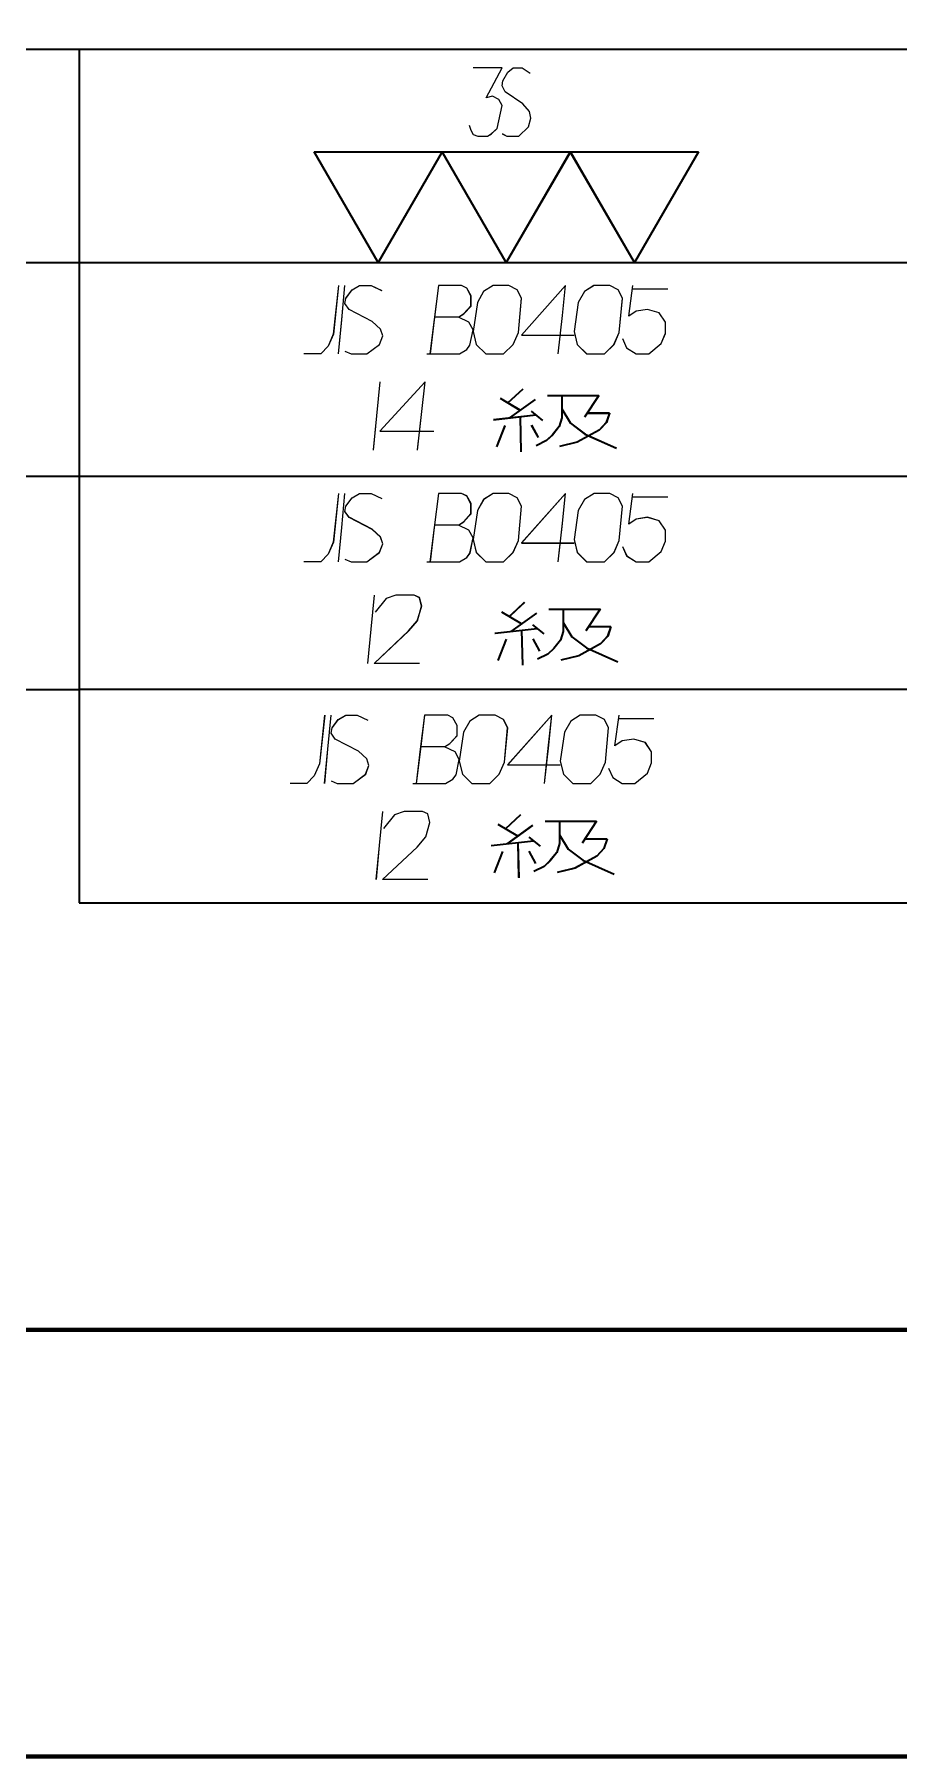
# Model space of a CAD drawing. Header units: millimetres. Extents: x 1333 to 104182, y -62616 to -5704.
# Drawn here: x 51193.02 to 51213.25, y -62616.28 to -62575.93 of the extents above; entities that cross this region are included whole.
import ezdxf

# ---------------------------------------------------------------- set-up
doc = ezdxf.new("R2010")
doc.units = ezdxf.units.MM
doc.header["$LTSCALE"] = 0.5
doc.layers.add('08', color=1, linetype='Continuous')
doc.layers.add('11', color=3, linetype='Continuous')

# ---------------------------------------------------------------- blocks, each defined once
blk = doc.blocks.new('999')
at = {"color": 7, "lineweight": 35}
for p, q in [((75114.98, -11823.12), (75475.51, -11823.12)), ((75114.98, -11838.12), (75474.98, -11838.12)), ((75234.98, -11853.12), (75474.98, -11853.12)), ((75234.98, -11868.12), (75294.98, -11868.12)), ((75474.98, -11868.12), (75294.98, -11868.12)), ((75294.98, -11883.12), (75354.98, -11883.12)), ((75894.98, -11913.12), (75114.98, -11913.12))]:
    blk.add_line(p, q, dxfattribs=at)
at = {"color": 7, "lineweight": 35, "ltscale": 0.375}
blk.add_line((75294.98, -11823.12), (75294.98, -11868.12), dxfattribs=at)
at = {"color": 7, "lineweight": 35, "ltscale": 0.074999}
for p, q in [((75315.98, -11838.12), (75311.48, -11830.33)), ((75315.98, -11838.12), (75311.48, -11830.33)), ((75320.48, -11830.33), (75315.98, -11838.12)), ((75320.48, -11830.33), (75315.98, -11838.12)), ((75324.98, -11838.12), (75320.48, -11830.33)), ((75324.98, -11838.12), (75320.48, -11830.33)), ((75329.48, -11830.33), (75324.98, -11838.12)), ((75329.48, -11830.33), (75324.98, -11838.12)), ((75333.98, -11838.12), (75329.48, -11830.33)), ((75333.98, -11838.12), (75329.48, -11830.33)), ((75338.48, -11830.33), (75333.98, -11838.12)), ((75338.48, -11830.33), (75333.98, -11838.12))]:
    blk.add_line(p, q, dxfattribs=at)
at = {"color": 7, "lineweight": 35, "ltscale": 0.075}
for p, q in [((75311.48, -11830.33), (75320.48, -11830.33)), ((75311.48, -11830.33), (75320.48, -11830.33)), ((75320.48, -11830.33), (75329.48, -11830.33)), ((75320.48, -11830.33), (75329.48, -11830.33)), ((75329.48, -11830.33), (75338.48, -11830.33)), ((75329.48, -11830.33), (75338.48, -11830.33))]:
    blk.add_line(p, q, dxfattribs=at)
at = {"color": 7, "lineweight": 35, "ltscale": 0.013337}
blk.add_line((75324.56, -11847.65), (75325.93, -11848.48), dxfattribs=at)
at = {"color": 7, "lineweight": 35, "ltscale": 0.012225}
for p, q in [((75326.15, -11847.01), (75325.07, -11848.01)), ((75326.25, -11862.02), (75325.17, -11863.02))]:
    blk.add_line(p, q, dxfattribs=at)
at = {"color": 7, "lineweight": 35, "ltscale": 0.018504}
blk.add_line((75327, -11847.74), (75325.2, -11849.04), dxfattribs=at)
at = {"color": 7, "lineweight": 35, "ltscale": 0.030115}
for p, q in [((75327.87, -11847.46), (75331.49, -11847.46)), ((75327.97, -11862.47), (75331.59, -11862.47))]:
    blk.add_line(p, q, dxfattribs=at)
at = {"color": 7, "lineweight": 35, "ltscale": 0.013083}
for p, q in [((75328.89, -11847.46), (75328.89, -11849.03)), ((75328.98, -11862.47), (75328.98, -11864.04)), ((75328.72, -11877.39), (75328.72, -11878.96))]:
    blk.add_line(p, q, dxfattribs=at)
at = {"color": 7, "lineweight": 35, "ltscale": 0.015353}
blk.add_line((75331.49, -11847.46), (75330.47, -11848.99), dxfattribs=at)
at = {"color": 7, "lineweight": 35, "ltscale": 0.024936}
for p, q in [((75324.09, -11849.16), (75327.06, -11848.83)), ((75323.92, -11879.1), (75326.9, -11878.76))]:
    blk.add_line(p, q, dxfattribs=at)
at = {"color": 7, "lineweight": 35, "ltscale": 0.020496}
for p, q in [((75325.95, -11848.95), (75326.01, -11851.41)), ((75326.05, -11863.96), (75326.11, -11866.42)), ((75325.78, -11878.89), (75325.85, -11881.35))]:
    blk.add_line(p, q, dxfattribs=at)
at = {"color": 7, "lineweight": 35, "ltscale": 0.008484}
for p, q in [((75326.73, -11848.57), (75327.52, -11849.21)), ((75326.56, -11878.5), (75327.35, -11879.14))]:
    blk.add_line(p, q, dxfattribs=at)
at = {"color": 7, "lineweight": 35, "ltscale": 0.005373}
blk.add_line((75328.89, -11849.03), (75328.7, -11849.64), dxfattribs=at)
at = {"color": 7, "lineweight": 35, "ltscale": 0.009831}
blk.add_line((75328.89, -11848.4), (75329.49, -11849.41), dxfattribs=at)
at = {"color": 7, "lineweight": 35, "ltscale": 0.013049}
for p, q in [((75330.66, -11848.69), (75332.23, -11848.69)), ((75330.76, -11863.7), (75332.33, -11863.7)), ((75330.5, -11878.63), (75332.06, -11878.63))]:
    blk.add_line(p, q, dxfattribs=at)
at = {"color": 7, "lineweight": 35, "ltscale": 0.005862}
blk.add_line((75332.23, -11848.69), (75332.01, -11849.36), dxfattribs=at)
at = {"color": 7, "lineweight": 35, "ltscale": 0.013404}
for p, q in [((75324.88, -11849.58), (75324.29, -11851.08)), ((75324.98, -11864.59), (75324.38, -11866.09)), ((75324.71, -11879.52), (75324.12, -11881.01))]:
    blk.add_line(p, q, dxfattribs=at)
at = {"color": 7, "lineweight": 35, "ltscale": 0.008293}
blk.add_line((75326.74, -11849.54), (75327.21, -11850.42), dxfattribs=at)
at = {"color": 7, "lineweight": 35, "ltscale": 0.004731}
for p, q in [((75328.22, -11850.24), (75327.81, -11850.63)), ((75328.32, -11865.25), (75327.91, -11865.64)), ((75328.05, -11880.17), (75327.65, -11880.57))]:
    blk.add_line(p, q, dxfattribs=at)
at = {"color": 7, "lineweight": 35, "ltscale": 0.006372}
blk.add_line((75328.7, -11849.64), (75328.22, -11850.24), dxfattribs=at)
at = {"color": 7, "lineweight": 35, "ltscale": 0.010659}
for p, q in [((75329.49, -11849.41), (75330.51, -11850.18)), ((75329.32, -11879.34), (75330.35, -11880.11))]:
    blk.add_line(p, q, dxfattribs=at)
at = {"color": 7, "lineweight": 35, "ltscale": 0.014629}
blk.add_line((75331.51, -11849.9), (75329.97, -11850.74), dxfattribs=at)
at = {"color": 7, "lineweight": 35, "ltscale": 0.020157}
blk.add_line((75330.51, -11850.18), (75332.72, -11851.16), dxfattribs=at)
at = {"color": 7, "lineweight": 35, "ltscale": 0.006121}
for p, q in [((75332.01, -11849.36), (75331.51, -11849.9)), ((75332.1, -11864.37), (75331.61, -11864.92))]:
    blk.add_line(p, q, dxfattribs=at)
at = {"color": 7, "lineweight": 35, "ltscale": 0.00685}
for p, q in [((75327.81, -11850.63), (75327.07, -11850.99)), ((75327.91, -11865.64), (75327.17, -11866)), ((75327.65, -11880.57), (75326.91, -11880.92))]:
    blk.add_line(p, q, dxfattribs=at)
at = {"color": 7, "lineweight": 35, "ltscale": 0.010797}
blk.add_line((75329.97, -11850.74), (75328.71, -11851.05), dxfattribs=at)
at = {"color": 7, "lineweight": 35, "ltscale": 0.015362}
for p, q in [((75331.59, -11862.47), (75330.56, -11864)), ((75331.32, -11877.39), (75330.3, -11878.92))]:
    blk.add_line(p, q, dxfattribs=at)
at = {"color": 7, "lineweight": 35, "ltscale": 0.013339}
for p, q in [((75324.65, -11862.67), (75326.02, -11863.49)), ((75324.39, -11877.59), (75325.76, -11878.42))]:
    blk.add_line(p, q, dxfattribs=at)
at = {"color": 7, "lineweight": 35, "ltscale": 0.018495}
for p, q in [((75327.1, -11862.75), (75325.3, -11864.05)), ((75326.83, -11877.67), (75325.03, -11878.97))]:
    blk.add_line(p, q, dxfattribs=at)
at = {"color": 7, "lineweight": 35, "ltscale": 0.008486}
blk.add_line((75326.83, -11863.58), (75327.61, -11864.22), dxfattribs=at)
at = {"color": 7, "lineweight": 35, "ltscale": 0.009837}
blk.add_line((75328.98, -11863.41), (75329.59, -11864.42), dxfattribs=at)
at = {"color": 7, "lineweight": 35, "ltscale": 0.005858}
blk.add_line((75332.33, -11863.7), (75332.1, -11864.37), dxfattribs=at)
at = {"color": 7, "lineweight": 35, "ltscale": 0.024924}
blk.add_line((75324.19, -11864.17), (75327.16, -11863.84), dxfattribs=at)
at = {"color": 7, "lineweight": 35, "ltscale": 0.00829}
for p, q in [((75326.84, -11864.56), (75327.31, -11865.43)), ((75326.57, -11879.48), (75327.04, -11880.36))]:
    blk.add_line(p, q, dxfattribs=at)
at = {"color": 7, "lineweight": 35, "ltscale": 0.006362}
for p, q in [((75328.8, -11864.66), (75328.32, -11865.25)), ((75328.53, -11879.58), (75328.05, -11880.17))]:
    blk.add_line(p, q, dxfattribs=at)
at = {"color": 7, "lineweight": 35, "ltscale": 0.005376}
blk.add_line((75328.98, -11864.04), (75328.8, -11864.66), dxfattribs=at)
at = {"color": 7, "lineweight": 35, "ltscale": 0.010657}
blk.add_line((75329.59, -11864.42), (75330.61, -11865.19), dxfattribs=at)
at = {"color": 7, "lineweight": 35, "ltscale": 0.014638}
blk.add_line((75331.61, -11864.92), (75330.07, -11865.76), dxfattribs=at)
at = {"color": 7, "lineweight": 35, "ltscale": 0.010798}
for p, q in [((75330.07, -11865.76), (75328.81, -11866.06)), ((75329.81, -11880.68), (75328.55, -11880.99))]:
    blk.add_line(p, q, dxfattribs=at)
at = {"color": 7, "lineweight": 35, "ltscale": 0.020158}
blk.add_line((75330.61, -11865.19), (75332.82, -11866.18), dxfattribs=at)
at = {"color": 7, "lineweight": 35, "ltscale": 0.125}
blk.add_line((75294.98, -11868.12), (75294.98, -11883.12), dxfattribs=at)
at = {"color": 7, "lineweight": 35, "ltscale": 0.012234}
blk.add_line((75325.98, -11876.94), (75324.91, -11877.95), dxfattribs=at)
at = {"color": 7, "lineweight": 35, "ltscale": 0.030127}
blk.add_line((75327.71, -11877.39), (75331.32, -11877.39), dxfattribs=at)
at = {"color": 7, "lineweight": 35, "ltscale": 0.00538}
blk.add_line((75328.72, -11878.96), (75328.53, -11879.58), dxfattribs=at)
at = {"color": 7, "lineweight": 35, "ltscale": 0.009828}
blk.add_line((75328.72, -11878.33), (75329.32, -11879.34), dxfattribs=at)
at = {"color": 7, "lineweight": 35, "ltscale": 0.006123}
blk.add_line((75331.84, -11879.29), (75331.35, -11879.84), dxfattribs=at)
at = {"color": 7, "lineweight": 35, "ltscale": 0.005859}
blk.add_line((75332.06, -11878.63), (75331.84, -11879.29), dxfattribs=at)
at = {"color": 7, "lineweight": 35, "ltscale": 0.014628}
blk.add_line((75331.35, -11879.84), (75329.81, -11880.68), dxfattribs=at)
at = {"color": 7, "lineweight": 35, "ltscale": 0.020169}
blk.add_line((75330.35, -11880.11), (75332.56, -11881.1), dxfattribs=at)
at = {"color": 7, "lineweight": 70}
for p, q in [((75894.98, -11913.12), (73476.98, -11913.12)), ((75924.98, -11943.12), (73401.98, -11943.12))]:
    blk.add_line(p, q, dxfattribs=at)
at = {"color": 7, "lineweight": 13}
for points in [[(75322.37, -11828.46), (75322.48, -11828.82), (75322.65, -11829.12), (75322.99, -11829.24), (75323.67, -11829.24), (75323.95, -11829.06), (75324.35, -11828.7), (75324.68, -11827.08), (75324.46, -11826.66), (75324.01, -11826.42), (75323.56, -11826.54), (75324.68, -11824.44), (75322.65, -11824.44)], [(75324.68, -11829.06), (75325.02, -11829.24), (75325.87, -11829.24), (75326.55, -11828.58), (75326.71, -11827.98), (75326.6, -11827.5), (75326.15, -11826.96), (75324.91, -11826.12), (75324.68, -11825.7), (75324.74, -11825.34), (75325.08, -11824.74), (75325.47, -11824.44), (75326.09, -11824.44), (75326.66, -11824.8)], [(75313.2, -11839.73), (75312.83, -11843.15), (75312.46, -11843.99), (75311.94, -11844.53), (75310.76, -11844.53)], [(75313.2, -11844.53), (75313.42, -11842.13), (75313.64, -11839.73)], [(75313.64, -11844.35), (75314.08, -11844.53), (75315.19, -11844.53), (75316.08, -11843.87), (75316.3, -11843.27), (75316.15, -11842.79), (75315.56, -11842.25), (75313.94, -11841.41), (75313.64, -11840.99), (75313.71, -11840.63), (75314.16, -11840.03), (75314.67, -11839.73), (75315.49, -11839.73), (75316.23, -11840.09)], [(75319.4, -11844.53), (75321.69, -11844.53), (75322.21, -11844.23), (75322.43, -11843.93), (75322.65, -11842.85), (75322.36, -11842.31), (75321.62, -11841.95), (75321.99, -11841.71), (75322.5, -11841.17), (75322.5, -11840.45), (75322.21, -11839.91), (75321.84, -11839.73), (75320.21, -11839.73), (75319.92, -11842.13), (75319.62, -11844.53)], [(75328.63, -11844.53), (75328.93, -11841.83), (75329.15, -11839.73), (75326.05, -11843.21), (75329.74, -11843.21)], [(75333.14, -11843.45), (75333.43, -11844.11), (75334.1, -11844.53), (75334.99, -11844.53), (75335.87, -11843.81), (75336.17, -11843.09), (75336.17, -11842.31), (75335.72, -11841.65), (75334.91, -11841.41), (75334.1, -11841.53), (75333.58, -11841.89), (75333.88, -11839.73)], [(75333.88, -11839.97), (75336.32, -11839.97)], [(75321.62, -11841.95), (75319.92, -11841.95)], [(75316.09, -11846.49), (75315.86, -11848.89), (75315.63, -11851.29)], [(75318.75, -11851.29), (75319.05, -11848.59), (75319.28, -11846.49), (75316.09, -11849.97), (75319.89, -11849.97)], [(75313.2, -11854.35), (75312.83, -11857.77), (75312.46, -11858.61), (75311.94, -11859.15), (75310.76, -11859.15)], [(75313.2, -11859.15), (75313.42, -11856.75), (75313.64, -11854.35)], [(75313.64, -11858.97), (75314.08, -11859.15), (75315.19, -11859.15), (75316.08, -11858.49), (75316.3, -11857.89), (75316.15, -11857.41), (75315.56, -11856.87), (75313.94, -11856.03), (75313.64, -11855.61), (75313.71, -11855.25), (75314.16, -11854.65), (75314.67, -11854.35), (75315.49, -11854.35), (75316.23, -11854.71)], [(75319.4, -11859.15), (75321.69, -11859.15), (75322.21, -11858.85), (75322.43, -11858.55), (75322.65, -11857.47), (75322.36, -11856.93), (75321.62, -11856.57), (75321.99, -11856.33), (75322.5, -11855.79), (75322.5, -11855.07), (75322.21, -11854.53), (75321.84, -11854.35), (75320.21, -11854.35), (75319.92, -11856.75), (75319.62, -11859.15)], [(75328.63, -11859.15), (75328.93, -11856.45), (75329.15, -11854.35), (75326.05, -11857.83), (75329.74, -11857.83)], [(75333.14, -11858.07), (75333.44, -11858.73), (75334.1, -11859.15), (75334.99, -11859.15), (75335.87, -11858.43), (75336.17, -11857.71), (75336.17, -11856.93), (75335.72, -11856.27), (75334.91, -11856.03), (75334.1, -11856.15), (75333.58, -11856.51), (75333.88, -11854.35)], [(75333.88, -11854.59), (75336.32, -11854.59)], [(75321.62, -11856.57), (75319.92, -11856.57)], [(75315.7, -11861.49), (75315.47, -11863.89), (75315.24, -11866.29)], [(75318.88, -11866.29), (75315.7, -11866.29), (75318.12, -11864.01), (75318.73, -11863.29), (75319.04, -11862.27), (75318.88, -11861.67), (75318.5, -11861.49), (75317.21, -11861.49), (75316.53, -11861.73), (75315.77, -11862.69)], [(75312.22, -11869.93), (75311.85, -11873.35), (75311.49, -11874.19), (75310.97, -11874.73), (75309.79, -11874.73)], [(75312.22, -11874.73), (75312.45, -11872.33), (75312.67, -11869.93)], [(75312.67, -11874.55), (75313.11, -11874.73), (75314.22, -11874.73), (75315.1, -11874.07), (75315.33, -11873.47), (75315.18, -11872.99), (75314.59, -11872.45), (75312.96, -11871.61), (75312.67, -11871.19), (75312.74, -11870.83), (75313.18, -11870.23), (75313.7, -11869.93), (75314.51, -11869.93), (75315.25, -11870.29)], [(75318.43, -11874.73), (75320.72, -11874.73), (75321.23, -11874.43), (75321.46, -11874.13), (75321.68, -11873.05), (75321.38, -11872.51), (75320.64, -11872.15), (75321.01, -11871.91), (75321.53, -11871.37), (75321.53, -11870.65), (75321.23, -11870.11), (75320.87, -11869.93), (75319.24, -11869.93), (75318.94, -11872.33), (75318.65, -11874.73)], [(75327.66, -11874.73), (75327.96, -11872.03), (75328.18, -11869.93), (75325.08, -11873.41), (75328.77, -11873.41)], [(75332.17, -11873.65), (75332.46, -11874.31), (75333.13, -11874.73), (75334.01, -11874.73), (75334.9, -11874.01), (75335.19, -11873.29), (75335.19, -11872.51), (75334.75, -11871.85), (75333.94, -11871.61), (75333.13, -11871.73), (75332.61, -11872.09), (75332.9, -11869.93)], [(75332.9, -11870.17), (75335.34, -11870.17)], [(75320.64, -11872.15), (75318.94, -11872.15)], [(75316.28, -11876.69), (75316.05, -11879.09), (75315.83, -11881.49)], [(75319.47, -11881.49), (75316.28, -11881.49), (75318.71, -11879.21), (75319.32, -11878.49), (75319.62, -11877.47), (75319.47, -11876.87), (75319.09, -11876.69), (75317.8, -11876.69), (75317.12, -11876.93), (75316.36, -11877.89)]]:
    blk.add_lwpolyline(points, dxfattribs=at)
for points in [[(75324.79, -11844.53), (75325.46, -11843.87), (75325.83, -11843.03), (75326.05, -11840.63), (75325.75, -11840.03), (75325.16, -11839.73), (75324.05, -11839.73), (75323.39, -11840.15), (75322.95, -11840.93), (75322.65, -11842.97), (75322.87, -11843.87), (75323.54, -11844.53)], [(75331.88, -11844.53), (75332.55, -11843.87), (75332.92, -11843.03), (75333.14, -11840.63), (75332.84, -11840.03), (75332.25, -11839.73), (75331.14, -11839.73), (75330.48, -11840.15), (75330.04, -11840.93), (75329.74, -11842.97), (75329.96, -11843.87), (75330.63, -11844.53)], [(75324.79, -11859.15), (75325.46, -11858.49), (75325.83, -11857.65), (75326.05, -11855.25), (75325.75, -11854.65), (75325.16, -11854.35), (75324.06, -11854.35), (75323.39, -11854.77), (75322.95, -11855.55), (75322.65, -11857.59), (75322.87, -11858.49), (75323.54, -11859.15)], [(75331.88, -11859.15), (75332.55, -11858.49), (75332.92, -11857.65), (75333.14, -11855.25), (75332.84, -11854.65), (75332.25, -11854.35), (75331.15, -11854.35), (75330.48, -11854.77), (75330.04, -11855.55), (75329.74, -11857.59), (75329.96, -11858.49), (75330.63, -11859.15)], [(75323.82, -11874.73), (75324.48, -11874.07), (75324.85, -11873.23), (75325.08, -11870.83), (75324.78, -11870.23), (75324.19, -11869.93), (75323.08, -11869.93), (75322.42, -11870.35), (75321.97, -11871.13), (75321.68, -11873.17), (75321.9, -11874.07), (75322.56, -11874.73)], [(75330.91, -11874.73), (75331.57, -11874.07), (75331.94, -11873.23), (75332.17, -11870.83), (75331.87, -11870.23), (75331.28, -11869.93), (75330.17, -11869.93), (75329.51, -11870.35), (75329.06, -11871.13), (75328.77, -11873.17), (75328.99, -11874.07), (75329.65, -11874.73)]]:
    blk.add_lwpolyline(points, close=True, dxfattribs=at)

msp = doc.modelspace()

# ---------------------------------------------------------------- linework, layer by layer
at = {"color": 7, "lineweight": 35}
for p, q in [((51134.067, -62576.279), (51254.245, -62576.279)), ((51134.067, -62581.279), (51254.067, -62581.279)), ((51174.067, -62586.279), (51254.067, -62586.279)), ((51174.067, -62591.279), (51194.067, -62591.279)), ((51254.067, -62591.279), (51194.067, -62591.279)), ((51194.067, -62596.279), (51214.067, -62596.279)), ((51394.067, -62606.279), (51134.067, -62606.279))]:
    msp.add_line(p, q, dxfattribs=at)
at = {"color": 7, "lineweight": 35, "ltscale": 0.375}
msp.add_line((51194.067, -62576.279), (51194.067, -62591.279), dxfattribs=at)
at = {"color": 7, "lineweight": 35, "ltscale": 0.074999}
for p, q in [((51201.067, -62581.279), (51199.567, -62578.681)), ((51201.067, -62581.279), (51199.567, -62578.681)), ((51202.567, -62578.681), (51201.067, -62581.279)), ((51202.567, -62578.681), (51201.067, -62581.279)), ((51204.067, -62581.279), (51202.567, -62578.681)), ((51204.067, -62581.279), (51202.567, -62578.681)), ((51205.567, -62578.681), (51204.067, -62581.279)), ((51205.567, -62578.681), (51204.067, -62581.279)), ((51207.067, -62581.279), (51205.567, -62578.681)), ((51207.067, -62581.279), (51205.567, -62578.681)), ((51208.567, -62578.681), (51207.067, -62581.279)), ((51208.567, -62578.681), (51207.067, -62581.279))]:
    msp.add_line(p, q, dxfattribs=at)
at = {"color": 7, "lineweight": 35, "ltscale": 0.075}
for p, q in [((51199.567, -62578.681), (51202.567, -62578.681)), ((51199.567, -62578.681), (51202.567, -62578.681)), ((51202.567, -62578.681), (51205.567, -62578.681)), ((51202.567, -62578.681), (51205.567, -62578.681)), ((51205.567, -62578.681), (51208.567, -62578.681)), ((51205.567, -62578.681), (51208.567, -62578.681))]:
    msp.add_line(p, q, dxfattribs=at)
at = {"color": 7, "lineweight": 35, "ltscale": 0.013337}
msp.add_line((51203.926, -62584.457), (51204.383, -62584.733), dxfattribs=at)
at = {"color": 7, "lineweight": 35, "ltscale": 0.012225}
for p, q in [((51204.457, -62584.243), (51204.099, -62584.576)), ((51204.489, -62589.246), (51204.132, -62589.58))]:
    msp.add_line(p, q, dxfattribs=at)
at = {"color": 7, "lineweight": 35, "ltscale": 0.018504}
msp.add_line((51204.741, -62584.486), (51204.14, -62584.918), dxfattribs=at)
at = {"color": 7, "lineweight": 35, "ltscale": 0.030115}
for p, q in [((51205.032, -62584.391), (51206.237, -62584.391)), ((51205.065, -62589.395), (51206.27, -62589.395))]:
    msp.add_line(p, q, dxfattribs=at)
at = {"color": 7, "lineweight": 35, "ltscale": 0.013083}
for p, q in [((51205.37, -62584.391), (51205.37, -62584.914)), ((51205.402, -62589.395), (51205.402, -62589.918)), ((51205.314, -62594.369), (51205.314, -62594.892))]:
    msp.add_line(p, q, dxfattribs=at)
at = {"color": 7, "lineweight": 35, "ltscale": 0.015353}
msp.add_line((51206.237, -62584.391), (51205.896, -62584.902), dxfattribs=at)
at = {"color": 7, "lineweight": 35, "ltscale": 0.024936}
for p, q in [((51203.77, -62584.96), (51204.761, -62584.848)), ((51203.715, -62594.937), (51204.706, -62594.826))]:
    msp.add_line(p, q, dxfattribs=at)
at = {"color": 7, "lineweight": 35, "ltscale": 0.020496}
for p, q in [((51204.391, -62584.89), (51204.412, -62585.709)), ((51204.423, -62589.894), (51204.444, -62590.713)), ((51204.335, -62594.868), (51204.356, -62595.687))]:
    msp.add_line(p, q, dxfattribs=at)
at = {"color": 7, "lineweight": 35, "ltscale": 0.008484}
for p, q in [((51204.65, -62584.762), (51204.913, -62584.976)), ((51204.595, -62594.74), (51204.858, -62594.954))]:
    msp.add_line(p, q, dxfattribs=at)
at = {"color": 7, "lineweight": 35, "ltscale": 0.005373}
msp.add_line((51205.37, -62584.914), (51205.308, -62585.12), dxfattribs=at)
at = {"color": 7, "lineweight": 35, "ltscale": 0.009831}
msp.add_line((51205.37, -62584.704), (51205.571, -62585.042), dxfattribs=at)
at = {"color": 7, "lineweight": 35, "ltscale": 0.013049}
for p, q in [((51205.962, -62584.803), (51206.484, -62584.803)), ((51205.994, -62589.807), (51206.516, -62589.807)), ((51205.907, -62594.781), (51206.429, -62594.781))]:
    msp.add_line(p, q, dxfattribs=at)
at = {"color": 7, "lineweight": 35, "ltscale": 0.005862}
msp.add_line((51206.484, -62584.803), (51206.41, -62585.025), dxfattribs=at)
at = {"color": 7, "lineweight": 35, "ltscale": 0.013404}
for p, q in [((51204.033, -62585.1), (51203.836, -62585.598)), ((51204.066, -62590.103), (51203.869, -62590.602)), ((51203.978, -62595.077), (51203.781, -62595.576))]:
    msp.add_line(p, q, dxfattribs=at)
at = {"color": 7, "lineweight": 35, "ltscale": 0.008293}
msp.add_line((51204.654, -62585.087), (51204.811, -62585.38), dxfattribs=at)
at = {"color": 7, "lineweight": 35, "ltscale": 0.004731}
for p, q in [((51205.147, -62585.318), (51205.012, -62585.45)), ((51205.18, -62590.322), (51205.044, -62590.454)), ((51205.092, -62595.296), (51204.957, -62595.428))]:
    msp.add_line(p, q, dxfattribs=at)
at = {"color": 7, "lineweight": 35, "ltscale": 0.006372}
msp.add_line((51205.308, -62585.12), (51205.147, -62585.318), dxfattribs=at)
at = {"color": 7, "lineweight": 35, "ltscale": 0.010659}
for p, q in [((51205.571, -62585.042), (51205.912, -62585.297)), ((51205.516, -62595.02), (51205.857, -62595.275))]:
    msp.add_line(p, q, dxfattribs=at)
at = {"color": 7, "lineweight": 35, "ltscale": 0.014629}
msp.add_line((51206.245, -62585.207), (51205.731, -62585.487), dxfattribs=at)
at = {"color": 7, "lineweight": 35, "ltscale": 0.020157}
msp.add_line((51205.912, -62585.297), (51206.648, -62585.627), dxfattribs=at)
at = {"color": 7, "lineweight": 35, "ltscale": 0.006121}
for p, q in [((51206.41, -62585.025), (51206.245, -62585.207)), ((51206.442, -62590.029), (51206.278, -62590.211))]:
    msp.add_line(p, q, dxfattribs=at)
at = {"color": 7, "lineweight": 35, "ltscale": 0.00685}
for p, q in [((51205.012, -62585.45), (51204.765, -62585.569)), ((51205.044, -62590.454), (51204.798, -62590.573)), ((51204.957, -62595.428), (51204.71, -62595.547))]:
    msp.add_line(p, q, dxfattribs=at)
at = {"color": 7, "lineweight": 35, "ltscale": 0.010797}
msp.add_line((51205.731, -62585.487), (51205.312, -62585.59), dxfattribs=at)
at = {"color": 7, "lineweight": 35, "ltscale": 0.015362}
for p, q in [((51206.27, -62589.395), (51205.928, -62589.906)), ((51206.182, -62594.369), (51205.841, -62594.88))]:
    msp.add_line(p, q, dxfattribs=at)
at = {"color": 7, "lineweight": 35, "ltscale": 0.013339}
for p, q in [((51203.959, -62589.461), (51204.416, -62589.737)), ((51203.871, -62594.435), (51204.328, -62594.711))]:
    msp.add_line(p, q, dxfattribs=at)
at = {"color": 7, "lineweight": 35, "ltscale": 0.018495}
for p, q in [((51204.773, -62589.49), (51204.173, -62589.922)), ((51204.685, -62594.464), (51204.085, -62594.896))]:
    msp.add_line(p, q, dxfattribs=at)
at = {"color": 7, "lineweight": 35, "ltscale": 0.008486}
msp.add_line((51204.683, -62589.766), (51204.946, -62589.98), dxfattribs=at)
at = {"color": 7, "lineweight": 35, "ltscale": 0.009837}
msp.add_line((51205.402, -62589.708), (51205.604, -62590.046), dxfattribs=at)
at = {"color": 7, "lineweight": 35, "ltscale": 0.005858}
msp.add_line((51206.516, -62589.807), (51206.442, -62590.029), dxfattribs=at)
at = {"color": 7, "lineweight": 35, "ltscale": 0.024924}
msp.add_line((51203.803, -62589.963), (51204.793, -62589.852), dxfattribs=at)
at = {"color": 7, "lineweight": 35, "ltscale": 0.00829}
for p, q in [((51204.687, -62590.091), (51204.843, -62590.384)), ((51204.599, -62595.065), (51204.755, -62595.358))]:
    msp.add_line(p, q, dxfattribs=at)
at = {"color": 7, "lineweight": 35, "ltscale": 0.006362}
for p, q in [((51205.34, -62590.124), (51205.18, -62590.322)), ((51205.252, -62595.098), (51205.092, -62595.296))]:
    msp.add_line(p, q, dxfattribs=at)
at = {"color": 7, "lineweight": 35, "ltscale": 0.005376}
msp.add_line((51205.402, -62589.918), (51205.34, -62590.124), dxfattribs=at)
at = {"color": 7, "lineweight": 35, "ltscale": 0.010657}
msp.add_line((51205.604, -62590.046), (51205.945, -62590.301), dxfattribs=at)
at = {"color": 7, "lineweight": 35, "ltscale": 0.014638}
msp.add_line((51206.278, -62590.211), (51205.764, -62590.491), dxfattribs=at)
at = {"color": 7, "lineweight": 35, "ltscale": 0.010798}
for p, q in [((51205.764, -62590.491), (51205.344, -62590.594)), ((51205.676, -62595.465), (51205.257, -62595.568))]:
    msp.add_line(p, q, dxfattribs=at)
at = {"color": 7, "lineweight": 35, "ltscale": 0.020158}
msp.add_line((51205.945, -62590.301), (51206.681, -62590.631), dxfattribs=at)
at = {"color": 7, "lineweight": 35, "ltscale": 0.125}
msp.add_line((51194.067, -62591.279), (51194.067, -62596.279), dxfattribs=at)
at = {"color": 7, "lineweight": 35, "ltscale": 0.012234}
msp.add_line((51204.402, -62594.22), (51204.044, -62594.554), dxfattribs=at)
at = {"color": 7, "lineweight": 35, "ltscale": 0.030127}
msp.add_line((51204.977, -62594.369), (51206.182, -62594.369), dxfattribs=at)
at = {"color": 7, "lineweight": 35, "ltscale": 0.00538}
msp.add_line((51205.314, -62594.892), (51205.252, -62595.098), dxfattribs=at)
at = {"color": 7, "lineweight": 35, "ltscale": 0.009828}
msp.add_line((51205.314, -62594.682), (51205.516, -62595.02), dxfattribs=at)
at = {"color": 7, "lineweight": 35, "ltscale": 0.006123}
msp.add_line((51206.354, -62595.003), (51206.19, -62595.185), dxfattribs=at)
at = {"color": 7, "lineweight": 35, "ltscale": 0.005859}
msp.add_line((51206.429, -62594.781), (51206.354, -62595.003), dxfattribs=at)
at = {"color": 7, "lineweight": 35, "ltscale": 0.014628}
msp.add_line((51206.19, -62595.185), (51205.676, -62595.465), dxfattribs=at)
at = {"color": 7, "lineweight": 35, "ltscale": 0.020169}
msp.add_line((51205.857, -62595.275), (51206.593, -62595.605), dxfattribs=at)
at = {"color": 7, "lineweight": 70}
for p, q in [((51394.067, -62606.279), (50588.067, -62606.279)), ((51404.067, -62616.279), (50563.067, -62616.279))]:
    msp.add_line(p, q, dxfattribs=at)
at = {"color": 3}
msp.add_lwpolyline([(50563.067, -62022.279), (51404.067, -62022.279), (51404.067, -62616.279), (50563.067, -62616.279)], close=True, dxfattribs=at)
msp.add_lwpolyline([(50563.067, -62022.279), (51404.067, -62022.279), (51404.067, -62616.279), (50563.067, -62616.279)], close=True, dxfattribs=at)
at = {"color": 7, "lineweight": 13}
for points in [[(51203.198, -62578.058), (51203.236, -62578.178), (51203.292, -62578.278), (51203.405, -62578.318), (51203.631, -62578.318), (51203.725, -62578.258), (51203.856, -62578.138), (51203.969, -62577.598), (51203.894, -62577.458), (51203.743, -62577.378), (51203.593, -62577.418), (51203.969, -62576.718), (51203.292, -62576.718)], [(51203.969, -62578.258), (51204.082, -62578.318), (51204.364, -62578.318), (51204.589, -62578.098), (51204.646, -62577.898), (51204.608, -62577.738), (51204.458, -62577.558), (51204.044, -62577.278), (51203.969, -62577.138), (51203.988, -62577.018), (51204.101, -62576.818), (51204.232, -62576.718), (51204.439, -62576.718), (51204.627, -62576.838)], [(51200.14, -62581.817), (51200.017, -62582.957), (51199.894, -62583.237), (51199.721, -62583.417), (51199.327, -62583.417)], [(51200.14, -62583.417), (51200.214, -62582.617), (51200.288, -62581.817)], [(51200.288, -62583.357), (51200.435, -62583.417), (51200.805, -62583.417), (51201.1, -62583.197), (51201.174, -62582.997), (51201.125, -62582.837), (51200.928, -62582.657), (51200.386, -62582.377), (51200.288, -62582.237), (51200.312, -62582.117), (51200.46, -62581.917), (51200.632, -62581.817), (51200.903, -62581.817), (51201.149, -62581.937)], [(51202.208, -62583.417), (51202.971, -62583.417), (51203.143, -62583.317), (51203.217, -62583.217), (51203.291, -62582.857), (51203.193, -62582.677), (51202.947, -62582.557), (51203.07, -62582.477), (51203.242, -62582.297), (51203.242, -62582.057), (51203.143, -62581.877), (51203.02, -62581.817), (51202.479, -62581.817), (51202.38, -62582.617), (51202.282, -62583.417)], [(51205.285, -62583.417), (51205.384, -62582.517), (51205.458, -62581.817), (51204.424, -62582.977), (51205.655, -62582.977)], [(51206.787, -62583.057), (51206.886, -62583.277), (51207.107, -62583.417), (51207.403, -62583.417), (51207.698, -62583.177), (51207.797, -62582.937), (51207.797, -62582.677), (51207.649, -62582.457), (51207.378, -62582.377), (51207.107, -62582.417), (51206.935, -62582.537), (51207.033, -62581.817)], [(51207.033, -62581.897), (51207.846, -62581.897)], [(51202.947, -62582.557), (51202.38, -62582.557)], [(51201.103, -62584.07), (51201.027, -62584.87), (51200.951, -62585.67)], [(51201.991, -62585.67), (51202.092, -62584.77), (51202.168, -62584.07), (51201.103, -62585.23), (51202.371, -62585.23)], [(51200.14, -62586.687), (51200.017, -62587.827), (51199.894, -62588.107), (51199.722, -62588.287), (51199.328, -62588.287)], [(51200.14, -62588.287), (51200.214, -62587.487), (51200.288, -62586.687)], [(51200.288, -62588.227), (51200.436, -62588.287), (51200.805, -62588.287), (51201.1, -62588.067), (51201.174, -62587.867), (51201.125, -62587.707), (51200.928, -62587.527), (51200.386, -62587.247), (51200.288, -62587.107), (51200.312, -62586.987), (51200.46, -62586.787), (51200.633, -62586.687), (51200.903, -62586.687), (51201.15, -62586.807)], [(51202.208, -62588.287), (51202.971, -62588.287), (51203.144, -62588.187), (51203.218, -62588.087), (51203.291, -62587.727), (51203.193, -62587.547), (51202.947, -62587.427), (51203.07, -62587.347), (51203.242, -62587.167), (51203.242, -62586.927), (51203.144, -62586.747), (51203.021, -62586.687), (51202.479, -62586.687), (51202.38, -62587.487), (51202.282, -62588.287)], [(51205.286, -62588.287), (51205.384, -62587.387), (51205.458, -62586.687), (51204.424, -62587.847), (51205.655, -62587.847)], [(51206.787, -62587.927), (51206.886, -62588.147), (51207.108, -62588.287), (51207.403, -62588.287), (51207.698, -62588.047), (51207.797, -62587.807), (51207.797, -62587.547), (51207.649, -62587.327), (51207.378, -62587.247), (51207.108, -62587.287), (51206.935, -62587.407), (51207.034, -62586.687)], [(51207.034, -62586.767), (51207.846, -62586.767)], [(51202.947, -62587.427), (51202.38, -62587.427)], [(51200.973, -62589.07), (51200.897, -62589.87), (51200.821, -62590.67)], [(51202.035, -62590.67), (51200.973, -62590.67), (51201.782, -62589.91), (51201.985, -62589.67), (51202.086, -62589.33), (51202.035, -62589.13), (51201.909, -62589.07), (51201.479, -62589.07), (51201.251, -62589.15), (51200.998, -62589.47)], [(51199.815, -62591.882), (51199.692, -62593.022), (51199.569, -62593.302), (51199.397, -62593.482), (51199.003, -62593.482)], [(51199.815, -62593.482), (51199.889, -62592.682), (51199.963, -62591.882)], [(51199.963, -62593.422), (51200.111, -62593.482), (51200.48, -62593.482), (51200.776, -62593.262), (51200.849, -62593.062), (51200.8, -62592.902), (51200.603, -62592.722), (51200.062, -62592.442), (51199.963, -62592.302), (51199.988, -62592.182), (51200.135, -62591.982), (51200.308, -62591.882), (51200.579, -62591.882), (51200.825, -62592.002)], [(51201.883, -62593.482), (51202.647, -62593.482), (51202.819, -62593.382), (51202.893, -62593.282), (51202.967, -62592.922), (51202.868, -62592.742), (51202.622, -62592.622), (51202.745, -62592.542), (51202.917, -62592.362), (51202.917, -62592.122), (51202.819, -62591.942), (51202.696, -62591.882), (51202.154, -62591.882), (51202.056, -62592.682), (51201.957, -62593.482)], [(51204.961, -62593.482), (51205.059, -62592.582), (51205.133, -62591.882), (51204.099, -62593.042), (51205.33, -62593.042)], [(51206.463, -62593.122), (51206.561, -62593.342), (51206.783, -62593.482), (51207.078, -62593.482), (51207.374, -62593.242), (51207.472, -62593.002), (51207.472, -62592.742), (51207.324, -62592.522), (51207.054, -62592.442), (51206.783, -62592.482), (51206.611, -62592.602), (51206.709, -62591.882)], [(51206.709, -62591.962), (51207.521, -62591.962)], [(51202.622, -62592.622), (51202.056, -62592.622)], [(51201.168, -62594.135), (51201.092, -62594.935), (51201.016, -62595.735)], [(51202.23, -62595.735), (51201.168, -62595.735), (51201.977, -62594.975), (51202.18, -62594.735), (51202.281, -62594.395), (51202.23, -62594.195), (51202.104, -62594.135), (51201.674, -62594.135), (51201.446, -62594.215), (51201.193, -62594.535)]]:
    msp.add_lwpolyline(points, dxfattribs=at)
for points in [[(51204.005, -62583.417), (51204.227, -62583.197), (51204.35, -62582.917), (51204.424, -62582.117), (51204.325, -62581.917), (51204.128, -62581.817), (51203.759, -62581.817), (51203.537, -62581.957), (51203.39, -62582.217), (51203.291, -62582.897), (51203.365, -62583.197), (51203.587, -62583.417)], [(51206.369, -62583.417), (51206.59, -62583.197), (51206.713, -62582.917), (51206.787, -62582.117), (51206.689, -62581.917), (51206.492, -62581.817), (51206.122, -62581.817), (51205.901, -62581.957), (51205.753, -62582.217), (51205.655, -62582.897), (51205.729, -62583.197), (51205.95, -62583.417)], [(51204.005, -62588.287), (51204.227, -62588.067), (51204.35, -62587.787), (51204.424, -62586.987), (51204.326, -62586.787), (51204.129, -62586.687), (51203.759, -62586.687), (51203.538, -62586.827), (51203.39, -62587.087), (51203.291, -62587.767), (51203.365, -62588.067), (51203.587, -62588.287)], [(51206.369, -62588.287), (51206.591, -62588.067), (51206.714, -62587.787), (51206.787, -62586.987), (51206.689, -62586.787), (51206.492, -62586.687), (51206.123, -62586.687), (51205.901, -62586.827), (51205.753, -62587.087), (51205.655, -62587.767), (51205.729, -62588.067), (51205.95, -62588.287)], [(51203.681, -62593.482), (51203.902, -62593.262), (51204.025, -62592.982), (51204.099, -62592.182), (51204.001, -62591.982), (51203.804, -62591.882), (51203.435, -62591.882), (51203.213, -62592.022), (51203.065, -62592.282), (51202.967, -62592.962), (51203.041, -62593.262), (51203.262, -62593.482)], [(51206.044, -62593.482), (51206.266, -62593.262), (51206.389, -62592.982), (51206.463, -62592.182), (51206.364, -62591.982), (51206.167, -62591.882), (51205.798, -62591.882), (51205.576, -62592.022), (51205.429, -62592.282), (51205.33, -62592.962), (51205.404, -62593.262), (51205.626, -62593.482)]]:
    msp.add_lwpolyline(points, close=True, dxfattribs=at)
at = {"layer": '11'}
msp.add_lwpolyline([(50563.067, -62022.279), (51404.067, -62022.279), (51404.067, -62616.279), (50563.067, -62616.279)], close=True, dxfattribs=at)
msp.add_lwpolyline([(50563.067, -62022.279), (51404.067, -62022.279), (51404.067, -62616.279), (50563.067, -62616.279)], close=True, dxfattribs=at)

# ---------------------------------------------------------------- block references
at = {"layer": '08', "color": 55, "xscale": 0.3333333333430346, "yscale": 0.3333333333357587, "zscale": 0.3333333333333333}
msp.add_blockref('999', (26095.741, -58635.239), dxfattribs=at)

doc.saveas('drawing.dxf')
